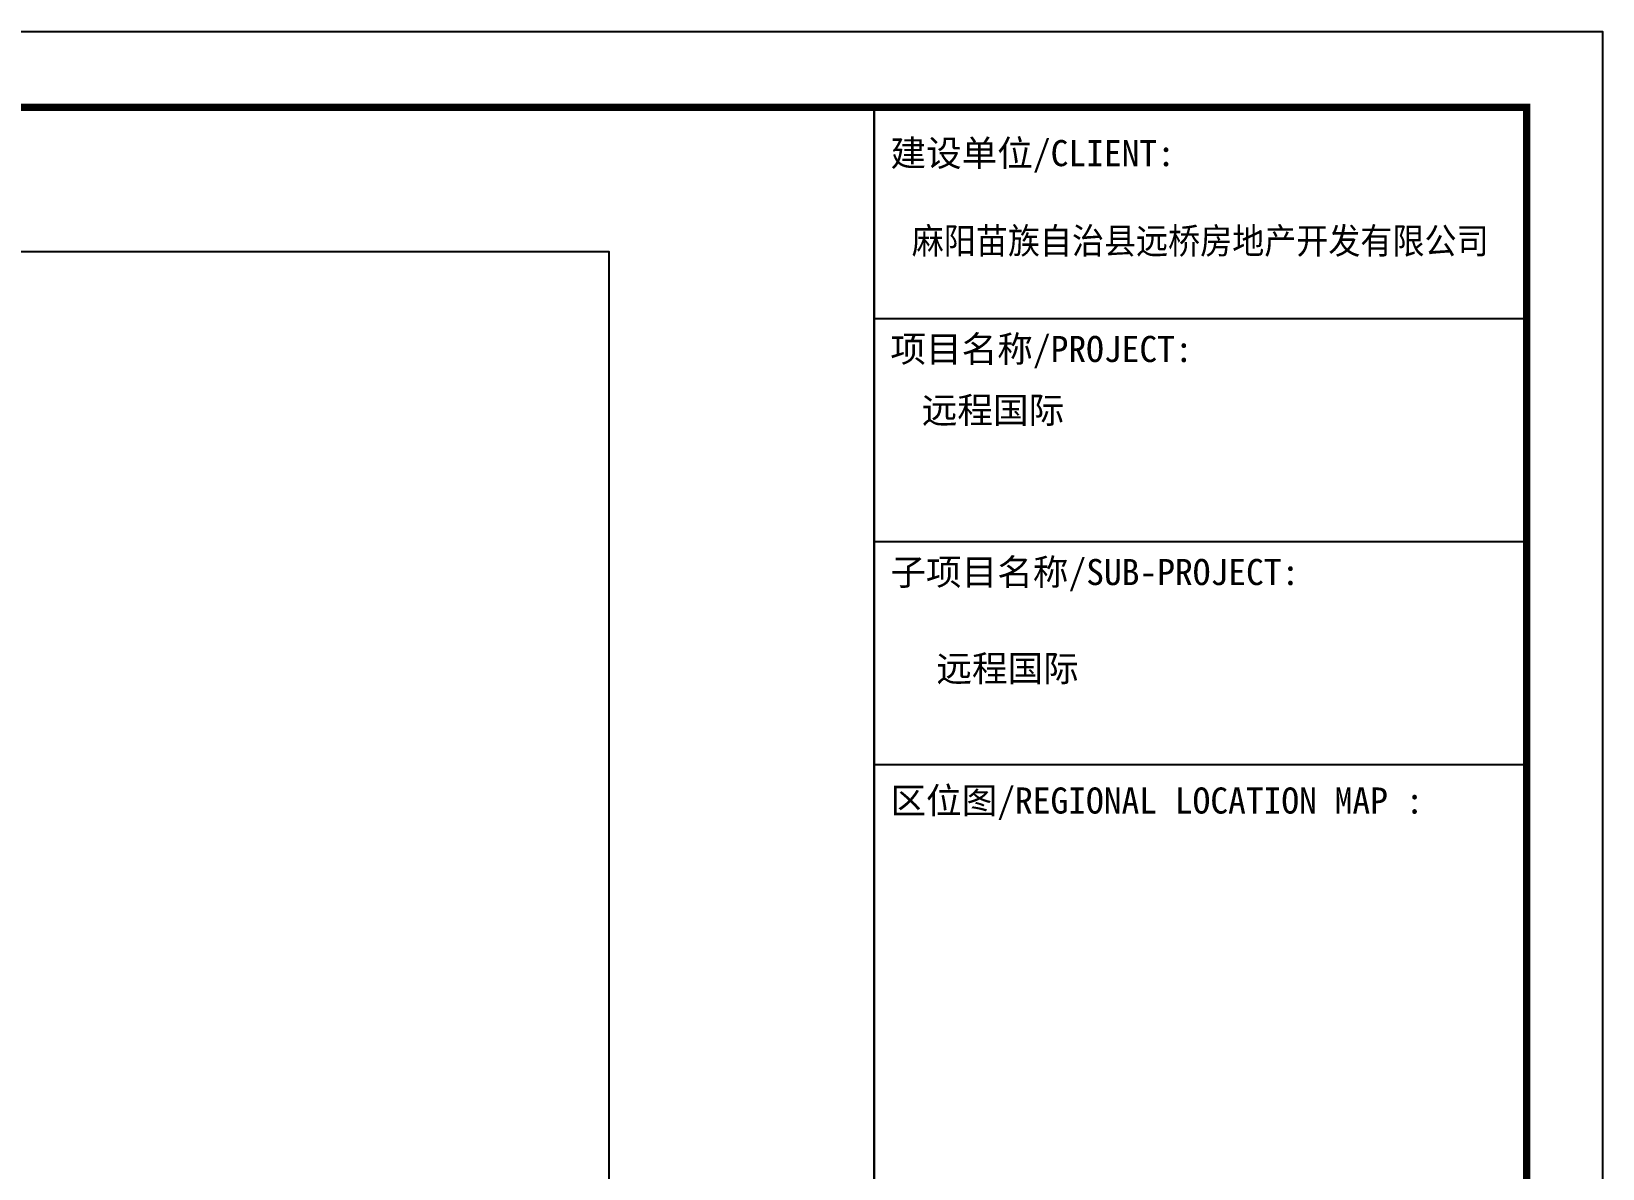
# Paper-space layout 'Layout1' of a CAD drawing. Extents: x 52 to 242751, y 71 to 90516.
# Drawn here: x 104211 to 118852, y 79923 to 90516 of the extents above; entities that cross this region are included whole.
import ezdxf

# ---------------------------------------------------------------- set-up
doc = ezdxf.new("R2010")
doc.units = 0
doc.header["$LTSCALE"] = 10
doc.header["$MEASUREMENT"] = 0
doc.layers.get('0').update_dxf_attribs({"linetype": 'CONTINUOUS'})
for name, color, linetype in [('8', 8, 'CONTINUOUS'), ('BORDER', 7, 'CONTINUOUS'), ('PUB_TITLE', 4, 'CONTINUOUS')]:
    doc.layers.add(name, color=color, linetype=linetype)
doc.styles.add('-宋体', font='', dxfattribs={"width": 0.8})
doc.styles.get('-宋体').set_extended_font_data('SimSun')

# ---------------------------------------------------------------- blocks, each defined once
blk = doc.blocks.new('TQ1')
at = {"layer": 'PUB_TITLE'}
for p, q in [((-49855, -380355), (-43855, -380355)), ((-49855, -382405), (-43855, -382405))]:
    blk.add_line(p, q, dxfattribs=at)
at = {"layer": 'PUB_TITLE', "const_width": 20}
for points in [[(-49855, -378414), (-49855, -418455)], [(-49855, -384455), (-43855, -384455)]]:
    blk.add_lwpolyline(points, dxfattribs=at)
at = {"layer": 'PUB_TITLE', "style": '-宋体'}
for s, p in [('建设单位/CLIENT:', (-49705, -378955)), ('项目名称/PROJECT:', (-49705, -380755)), ('远程国际', (-49417, -381317)), ('子项目名称/SUB-PROJECT:', (-49705, -382805)), ('远程国际', (-49283, -383691)), ('区位图/REGIONAL LOCATION MAP :', (-49705, -384905))]:
    blk.add_text(s, height=240, dxfattribs=at).set_placement(p)
at = {"layer": 'PUB_TITLE', "style": '-宋体', "width": 0.9}
blk.add_text('麻阳苗族自治县远桥房地产开发有限公司', height=240, dxfattribs=at).set_placement((-49509, -379761))

psp = doc.layouts.get("Layout1")

# ---------------------------------------------------------------- linework, layer by layer
at = {"layer": '8'}
psp.add_lwpolyline([(112064, 86203), (112064, 49224)], dxfattribs=at)
at = {"layer": 'BORDER'}
psp.add_lwpolyline([(109593, 50574), (62899, 50574), (62899, 88465), (109593, 88465)], close=True, dxfattribs=at)
at = {"layer": 'PUB_TITLE'}
psp.add_lwpolyline([(59452, 48516), (59452, 90516), (118852, 90516), (118852, 48516)], close=True, dxfattribs=at)
at = {"layer": 'PUB_TITLE', "const_width": 70.7}
psp.add_lwpolyline([(61156, 49223), (118145, 49223), (118145, 89809), (61156, 89809)], close=True, dxfattribs=at)

# ---------------------------------------------------------------- block references
at = {"xscale": 1.01360066206343, "yscale": 1.01360066206343, "zscale": 1.01360066206343}
psp.add_blockref('TQ1', (162597, 473370), dxfattribs=at)

doc.saveas('drawing.dxf')
